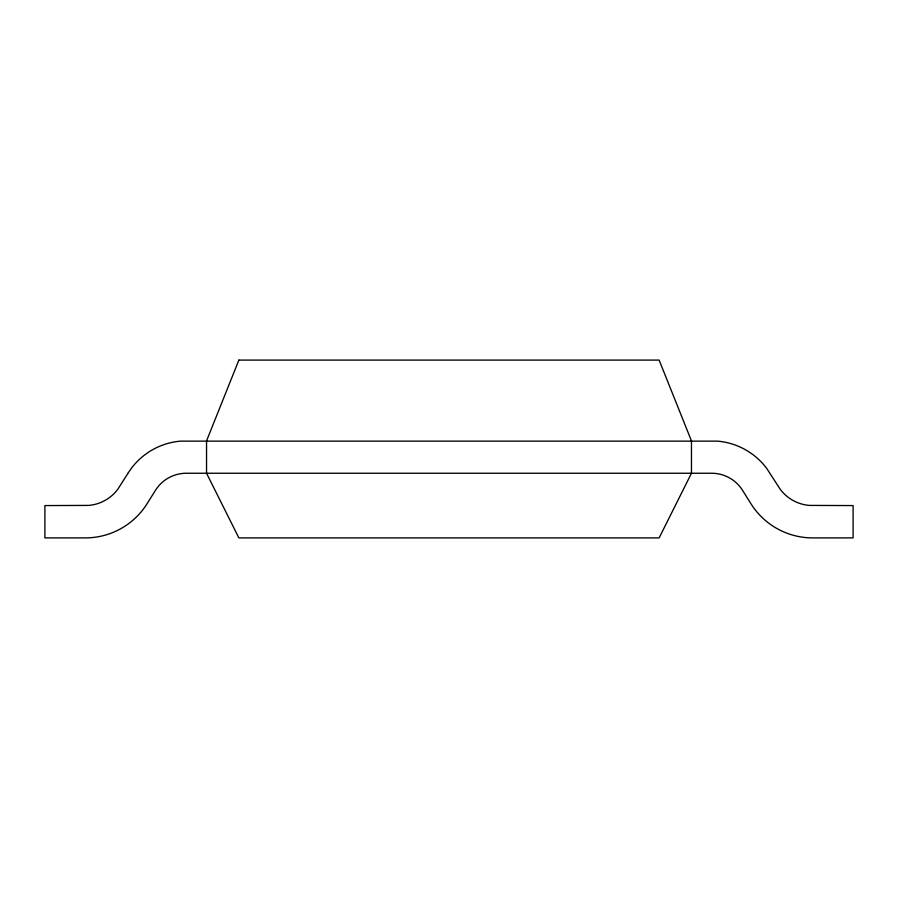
<?xml version="1.0" encoding="UTF-8"?>
<svg xmlns="http://www.w3.org/2000/svg" width="898" height="898" viewBox="0 0 898 898"><rect width="100%" height="100%" fill="white"/><g stroke="black" fill="none" stroke-linecap="round" stroke-linejoin="round"><path stroke-width="1.35" d="M238.868 360.098L206.54 440.918L206.54 473.246L238.868 537.902L659.132 537.902L691.46 473.246L691.46 440.918L659.132 360.098L238.868 360.098M128.369 472.662L117.761 489.309A40.556 40.556 0 0 1 88.722 505.406L44.9 505.574L44.9 537.902L85.31 537.902A72.906 72.906 0 0 0 147.137 503.632L155.421 490.375A36.459 36.459 0 0 1 186.335 473.246L711.665 473.246A36.459 36.459 0 0 1 742.579 490.375L750.863 503.632A72.906 72.906 0 0 0 812.69 537.902L853.1 537.902L853.1 505.574L809.278 505.406A40.556 40.556 0 0 1 780.239 489.309L766.735 468.442A68.809 68.809 0 0 0 717.457 441.131L180.543 441.131A68.809 68.809 0 0 0 131.265 468.442L128.369 472.662"/></g></svg>
